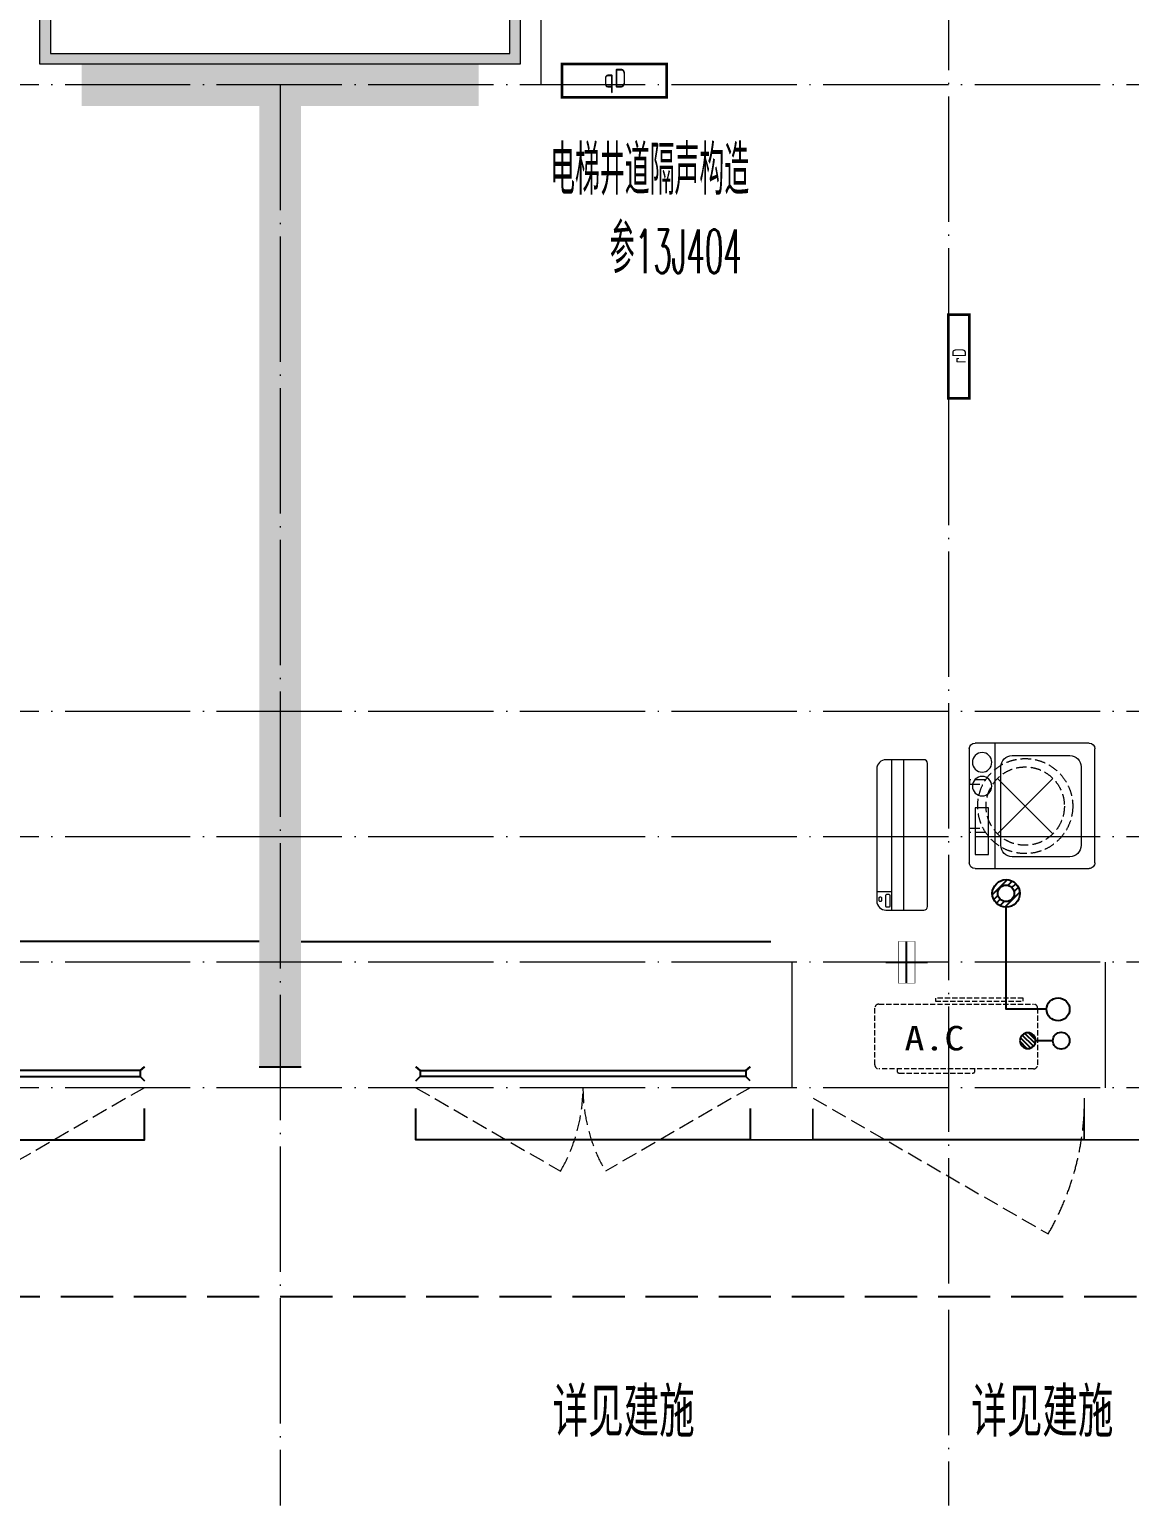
# Model space of a CAD drawing. Extents: x -518115 to 389031, y -231062 to 1628073.
# Drawn here: x 24617 to 29883, y 670657 to 677722 of the extents above; entities that cross this region are included whole.
import ezdxf

# ---------------------------------------------------------------- set-up
doc = ezdxf.new("R2010")
doc.units = 0
doc.header["$LTSCALE"] = 1000
doc.header["$MEASUREMENT"] = 0
for name, pattern in [('$1$DASH', [0.35, 0.25, -0.1]), ('DASH', [0.35, 0.25, -0.1]), ('DOTE', [2.42, 2, -0.2, 0.02, -0.2])]:
    doc.linetypes.add(name, pattern=pattern)
for name, color, linetype in [('3-栏杆1', 135, 'Continuous'), ('3.5方案汇报，与郭总、侯月琴确定户型_t8$0$2020.03.04 -1安徽标准化洋房户型(UA）_t8_t8$0$看线', 154, 'Continuous'), ('EQUIP_地漏', 7, 'Continuous'), ('PUB_TEXT', 4, 'Continuous'), ('VPIPE-凝结', 150, 'Continuous'), ('VPIPE-废水', 31, 'Continuous'), ('保温', 6, 'Continuous'), ('卫生间', 6, 'Continuous'), ('机电标识类', 1, 'Continuous'), ('看线', 251, 'Continuous')]:
    doc.layers.add(name, color=color, linetype=linetype)
for name, color, linetype, lineweight in [('DOTE', 19, 'DOTE', 9), ('EQUIP-消防', 3, 'Continuous', 20), ('LVTRY', 1, 'Continuous', 13), ('WINDOW', 144, 'Continuous', 15), ('填充', 251, 'Continuous', 5), ('平面-空调室内机', 176, 'Continuous', 9), ('平面-空调预留孔', 173, 'Continuous', 15), ('空调', 76, 'Continuous', 13), ('粉刷', 251, 'Continuous', 9)]:
    doc.layers.add(name, color=color, linetype=linetype, lineweight=lineweight)
doc.styles.add('_TCH_AXIS', font='COMPLEX', dxfattribs={"bigfont": 'GBCBIG'})
doc.styles.add('_TCH_DIM', font='SIMPLEX.shx', dxfattribs={"width": 0.7, "bigfont": 'GBCBIG.shx'})
doc.styles.add('房间名称', font='TSSDENG', dxfattribs={"width": 0.8, "bigfont": 'HZTXT'})
doc.styles.add('黑体', font='')
doc.styles.get('黑体').set_extended_font_data('SimHei')

# ---------------------------------------------------------------- blocks, each defined once
blk = doc.blocks.new('GDFGDGRD')
at = {"layer": '保温', "linetype": 'Continuous', "ltscale": 10}
h = blk.add_hatch(dxfattribs=at)
h.set_pattern_fill('HEX', color=251, scale=10, angle=90, style=0)
h.set_pattern_definition([(90, (-70765.891, -151624.736), (-16.49778, 1e-15), [9.525, -19.05]), (210, (-70765.891, -151624.736), (8.24889, -14.2874966), [9.525, -19.05]), (150, (-70765.891, -151615.211), (-8.24889, -14.2874966), [9.525, -19.05])])
h.paths.add_polyline_path([(434066.6, 368523.7), (434066.6, 368723.7), (432166.6, 368723.7), (432166.6, 368523.7)])
h = blk.add_hatch(dxfattribs=at)
h.set_pattern_fill('HEX', color=251, scale=10, angle=90, style=0)
h.set_pattern_definition([(90, (-70765.891, -152124.736), (-16.49778, 1e-15), [9.525, -19.05]), (210, (-70765.891, -152124.736), (8.24889, -14.2874966), [9.525, -19.05]), (150, (-70765.891, -152115.211), (-8.24889, -14.2874966), [9.525, -19.05])])
h.paths.add_polyline_path([(433016.7, 363923.7), (433216.7, 363923.7), (433216.7, 368523.7), (433016.7, 368523.7)])
at = {"layer": '保温', "color": 251, "linetype": 'ByBlock', "ltscale": 10}
blk.add_line((433016.6, 363923.7), (433216.6, 363923.7), dxfattribs=at)
blk = doc.blocks.new('ASDFSD')
at = {"layer": '3-栏杆1', "color": 5}
for p, q in [((681762.6, 334937.5), (681742.3, 334955.3)), ((681742.3, 334955.3), (681762.6, 334937.5)), ((681742.3, 334888.4), (681762.6, 334908.3)), ((683322.1, 334937.5), (681762.6, 334937.5)), ((681762.6, 334937.5), (681762.6, 334908.3)), ((681762.6, 334908.2), (683322.1, 334908.2)), ((683322.1, 334937.5), (683342.3, 334955.3)), ((683342.3, 334955.3), (683322.1, 334937.5)), ((683322.1, 334937.5), (683322.1, 334908.3)), ((683322.1, 334908.3), (683342.3, 334888.4)), ((683342.3, 334888.4), (683322.1, 334908.3))]:
    blk.add_line(p, q, dxfattribs=at)
blk = doc.blocks.new('dongkong')
blk.add_wipeout([(-603756, 210771), (-603756, 210570.8), (-603836, 210570.8), (-603836, 210771)])
at = {"layer": '机电标识类', "color": 250, "linetype": 'DASH', "ltscale": 400}
for p, q in [((-603796, 210771), (-603796, 210570.8)), ((-603896, 210670.7), (-603696, 210670.7))]:
    blk.add_line(p, q, dxfattribs=at)
at = {"layer": '空调', "color": 6, "linetype": 'DASH', "const_width": 2}
blk.add_lwpolyline([(-603756, 210771), (-603756, 210570.8), (-603836, 210570.8), (-603836, 210771)], close=True, dxfattribs=at)
blk = doc.blocks.new('A$C001338C2')
for p, q in [((845, 303.6), (55, 303.6)), ((109.1, 214.8), (109.1, 303.6)), ((0, 248.6), (0, 22)), ((900, 22), (900, 248.6)), ((22, 0), (878, 0))]:
    blk.add_line(p, q)
at = {"lineweight": 5}
for p, q in [((900, 214.8), (0, 214.8)), ((900, 143.2), (0, 143.2))]:
    blk.add_line(p, q, dxfattribs=at)
for points in [[(73.1, 275), (56.8, 275, -0.414214), (51.3, 280.5), (51.3, 283.4, -0.414214), (56.8, 288.9), (73.1, 288.9, -0.414214), (78.6, 283.4), (78.6, 280.5, -0.414214)], [(89.2, 226.4), (22.2, 226.4, -0.414214), (16.7, 231.9), (16.7, 243.1, -0.414214), (22.2, 248.6), (89.2, 248.6, -0.414214), (94.7, 243.1), (94.7, 231.9, -0.414214)]]:
    blk.add_lwpolyline(points, format="xyb", close=True)
for centre, radius, start, end in [((55, 248.6), 55, 90, 180), ((845, 248.6), 55, 360, 90), ((22, 22), 22, 180, 270), ((878, 22), 22, 270, 360)]:
    blk.add_arc(centre, radius, start, end)
blk = doc.blocks.new('$TwtSys$00000141')
at = {"color": 1}
for p, q in [((-47.1, 3.8), (-5, 45.9)), ((-47.1, 3.8), (-5, 45.9)), ((-43.6, -17.5), (17.5, 43.6)), ((-43.6, -17.5), (17.5, 43.6)), ((-33.2, -33.2), (33.2, 33.2)), ((-33.2, -33.2), (33.2, 33.2)), ((-16.2, -43.5), (43.8, 16.4)), ((-16.2, -43.5), (43.8, 16.4)), ((5.7, -46.1), (46.1, -5.7)), ((5.7, -46.1), (46.1, -5.7))]:
    blk.add_line(p, q, dxfattribs=at)
blk.add_circle((0, 0), 47, dxfattribs=at)
blk.add_circle((0, 0), 47, dxfattribs=at)
blk = doc.blocks.new('RECTANG')
for p, q in [((1, 1), (0, 1)), ((0, 1), (0, 0)), ((1, 0), (1, 1)), ((0, 0), (1, 0))]:
    blk.add_line(p, q)
blk = doc.blocks.new('洗衣机')
at = {"layer": 'LVTRY'}
for p, q in [((3791567.4, 243472.1), (3791021, 243472.1)), ((3791116.5, 243472.1), (3791116.5, 242871.5)), ((3790993.7, 243444.5), (3790993.7, 242899.1)), ((3791199, 243412.7), (3791474.9, 243412.7)), ((3791594.6, 242899.1), (3791594.6, 243444.5)), ((3791145.1, 242982.5), (3791145.1, 243358)), ((3791528.8, 243358), (3791528.8, 242982.5)), ((3791474.9, 242927.8), (3791199, 242927.8)), ((3791021, 242871.5), (3791567.4, 242871.5))]:
    blk.add_line(p, q, dxfattribs=at)
at = {"layer": 'LVTRY', "extrusion": (0, 0, -1)}
for centre, major_axis, start_param, end_param in [((3791021, 243444.5), (0, 27.6), -1.570796, 0), ((3791567.4, 243444.5), (0, 27.6), 0, 1.570796), ((3791055.1, 243379.8), (0, 46.9), 3.141593, 9.424778), ((3791199, 243358), (0, 54.7), 4.712389, 6.283185), ((3791474.9, 243358), (0, 54.7), 0, 1.570796), ((3791055.1, 243265.7), (0, 46.9), 3.141593, 9.424778), ((3791199, 242982.5), (0, 54.7), 3.141593, 4.712389), ((3791474.9, 242982.5), (0, 54.7), 1.570796, 3.141593), ((3791021, 242899.1), (0, 27.6), 3.141593, 4.712389), ((3791567.4, 242899.1), (0, 27.6), 1.570796, 3.141593)]:
    blk.add_ellipse(centre, major_axis=major_axis, ratio=0.986385, start_param=start_param, end_param=end_param, dxfattribs=at)
at = {"layer": 'LVTRY', "xscale": 63.25620569481588, "yscale": 224.5369532744355, "zscale": 64.12934308941763, "rotation": 180}
blk.add_blockref('RECTANG', (3791085.2, 243162.4), dxfattribs=at)
blk = doc.blocks.new('$TwtSys$00000543')
for p, q in [((-94, -9), (9, 94)), ((-9, -94), (94, 9)), ((12, 55), (42, 84)), ((40, 40), (66, 66)), ((55, 12), (84, 42)), ((-84, -42), (-55, -12)), ((-66, -66), (-40, -40)), ((-42, -84), (-12, -55))]:
    blk.add_line(p, q)
for radius in [94, 56.4]:
    blk.add_circle((0, 0), radius)
blk = doc.blocks.new('dnfhfn')
at = {"linetype": '$1$DASH', "ltscale": 0.2}
for p, q in [((101.9, 495, 0), (121.9, 495, 0)), ((101.9, 417.2, 0), (101.9, 495, 0)), ((121.9, 495, 0), (121.9, 429, 0)), ((353.1, 495, 0), (333.1, 495, 0)), ((333.1, 495, 0), (333.1, 429, 0)), ((353.1, 417.2, 0), (353.1, 495, 0))]:
    blk.add_line(p, q, dxfattribs=at)
at = {"linetype": '$1$DASH', "ltscale": 0.2, "elevation": 0}
for points in [[(94.9, 360.1), (94.9, 360.1), (360.1, 94.9), (360.1, 94.9)], [(360.1, 360.1), (94.9, 94.9), (94.9, 94.9), (360.1, 360.1)]]:
    blk.add_lwpolyline(points, close=True, dxfattribs=at)
at = {"linetype": '$1$DASH', "ltscale": 0.2}
for radius in [227.5, 187.5]:
    blk.add_circle((227.5, 227.5, 0), radius, dxfattribs=at)
blk = doc.blocks.new('HFHFTHFD')
at = {"layer": 'DOTE', "linetype": 'DOTE', "ltscale": 0.3}
for p, q in [((436316.4, 604548.8), (436316.6, 593448.8)), ((434366.6, 600248.8), (434366.6, 602348.8)), ((472616.6, 600248.8), (418616.6, 600248.8)), ((433116.6, 600248.8), (433116.6, 593448.8)), ((472616.6, 597248.8), (418616.6, 597248.8)), ((472616.6, 596648.8), (418616.6, 596648.8)), ((472616.6, 596048.8), (418616.6, 596048.8)), ((435566.6, 596048.8), (435566.6, 595448.8)), ((437066.5, 596048.8), (437066.6, 595448.8)), ((472616.6, 595448.8), (418616.6, 595448.8))]:
    blk.add_line(p, q, dxfattribs=at)
blk = doc.blocks.new('A$C148B7D8E')
at = {"layer": '卫生间', "color": 159, "linetype": 'DASH', "true_color": 0x22346e}
blk.add_lwpolyline([(9400.3, 15400), (7700, 15400), (7700, 10800), (7300, 10800), (7300, 10000), (900, 10000), (900, 9000), (-900, 9000), (-900, -900), (1750, -900), (1750, -2100), (23450, -2100), (23450, -900), (25100, -900)], dxfattribs=at)
blk = doc.blocks.new('gsergvr')
at = {"layer": '平面-空调预留孔', "linetype": 'DASH', "ltscale": 0.1}
for p, q in [((34075.4, 17176.2), (34075.4, 17166.2)), ((34448.2, 17166.2), (34448.2, 17176.2)), ((34085.4, 17156.2), (34438.2, 17156.2))]:
    blk.add_line(p, q, dxfattribs=at)
blk.add_lwpolyline([(34728.6, 17176.2), (33988.6, 17176.2, -0.414214), (33968.6, 17196.2), (33968.6, 17466.2, -0.414214), (33988.6, 17486.2), (34728.6, 17486.2, -0.414214), (34748.6, 17466.2), (34748.6, 17196.2, -0.414214)], format="xyb", close=True, dxfattribs=at)
blk.add_lwpolyline([(34679.3, 17515.3), (34259.5, 17515.3), (34259.5, 17500.2), (34679.3, 17500.2)], close=True, dxfattribs=at)
for centre, start, end in [((34085.4, 17166.2), 180, 270), ((34438.2, 17166.2), 270, 0)]:
    blk.add_arc(centre, 10, start, end, dxfattribs=at)
at = {"layer": '平面-空调预留孔', "color": 251, "linetype": 'DASH', "ltscale": 0.1, "true_color": 0x636466, "style": '黑体', "width": 1.2}
blk.add_text('A.C', height=117.05, dxfattribs=at).set_placement((34110.9, 17264.8))
blk = doc.blocks.new('rtyryrtyeeretee')
at = {"layer": '平面-空调预留孔'}
blk.add_blockref('gsergvr', (635673.5, 326705.8), dxfattribs=at)
blk = doc.blocks.new('GDGDRGDGDRGDR')
blk.add_blockref('rtyryrtyeeretee', (-233678.3, 97240.1))
blk = doc.blocks.new('FSFSFSFSEG')
at = {"layer": 'EQUIP-消防', "const_width": 12.8}
blk.add_lwpolyline([(136866.6, 335152.5), (136466.6, 335152.5), (136466.6, 335052.5), (136866.6, 335052.5)], close=True, dxfattribs=at)
at = {"layer": 'PUB_TEXT', "color": 7, "true_color": 0xffffff, "style": '房间名称', "width": 0.8}
blk.add_text('rD', height=64.8, dxfattribs=at).set_placement((136633.7, 335069))
blk = doc.blocks.new('GDGRDGDRGDFD')
at = {"layer": 'EQUIP-消防', "const_width": 12.8}
blk.add_lwpolyline([(136866.6, 335507.8), (136366.6, 335507.8), (136366.6, 335347.8), (136866.6, 335347.8)], close=True, dxfattribs=at)
at = {"layer": 'PUB_TEXT', "color": 7, "true_color": 0xffffff, "style": '房间名称', "width": 0.8}
blk.add_text('qD', height=90, dxfattribs=at).set_placement((136565, 335395.5))
blk = doc.blocks.new('GHFHFHTFHCSDCS')
for name, p, rotation in [('GDGRDGDRGDFD', (298101, 33215.5), 0.0001673532306091649), ('FSFSFSFSEG', (771469.1, 230657.2), 89.99999999297357)]:
    blk.add_blockref(name, p, dxfattribs=dict(rotation=rotation))

msp = doc.modelspace()

# ---------------------------------------------------------------- hatches: boundary and pattern name
at = {"layer": '填充'}
h = msp.add_hatch(dxfattribs=at)
h.set_pattern_fill('隔热材料02', color=256, scale=100, style=0)
h.set_pattern_definition([(0, (-1148391.82, 68818.54), (0, 50), []), (0, (-1148391.82, 68835.207), (0, 50), []), (270, (-1148348.077, 68843.84), (50, -9e-15), [5.01775, -44.98225]), (270, (-1148385.536, 68843.84), (50, -9e-15), [5.01775, -44.98225]), (90, (-1148360.024, 68809.91), (-50, 3e-15), [5.01775, -44.98225]), (90, (-1148373.59, 68809.91), (-50, 3e-15), [5.01775, -44.98225]), (180, (-1148341.794, 68801.874), (-6e-15, -50), [50.02425, 0.02425]), (135, (-1148355.75, 68804.383), (3e-15, 49.99987405), [4.268, -66.44275]), (116.56505, (-1148308.77, 68807.4), (0.00011283, 49.99993342), [2.805, -108.9985]), (116.56505, (-1148358.77, 68807.4), (0.00011283, 49.99993342), [2.805, -108.9985]), (153.43495, (-1148300.734, 68801.874), (-0.0001128, 49.9999334), [5.61, -106.1935]), (153.43495, (-1148350.734, 68801.874), (-0.0001128, 49.9999334), [5.61, -106.1935]), (63.43495, (-1148310.024, 68814.927), (-0.00011283, 49.99993342), [26.714, -85.0895]), (63.43495, (-1148360.024, 68814.927), (-0.00011283, 49.99993342), [26.714, -85.0895]), (116.56505, (-1148298.077, 68843.839), (0.00011283, 49.99993342), [2.805, -108.9985]), (116.56505, (-1148348.077, 68843.839), (0.00011283, 49.99993342), [2.805, -108.9985]), (135, (-1148349.33, 68846.347), (3e-15, 49.99987405), [4.268, -66.44275]), (153.43495, (-1148302.35, 68849.365), (-0.0001128, 49.9999334), [5.61, -106.1935]), (153.43495, (-1148352.35, 68849.365), (-0.0001128, 49.9999334), [5.61, -106.1935]), (45, (-1148384.28, 68846.347), (0, 49.99987405), [4.268, -66.44275]), (63.43495, (-1148335.536, 68843.839), (-0.00011283, 49.99993342), [2.805, -108.9985]), (63.43495, (-1148385.536, 68843.839), (-0.00011283, 49.99993342), [2.805, -108.9985]), (26.56505, (-1148331.264, 68849.365), (0.0001128, 49.9999334), [5.61, -106.1935]), (26.56505, (-1148381.264, 68849.365), (0.0001128, 49.9999334), [5.61, -106.1935]), (116.56505, (-1148323.59, 68814.927), (0.00011283, 49.99993342), [26.714, -85.0895]), (116.56505, (-1148373.59, 68814.927), (0.00011283, 49.99993342), [26.714, -85.0895]), (45, (-1148377.86, 68804.383), (0, 49.99987405), [4.268, -66.44275]), (63.43495, (-1148324.843, 68807.4), (-0.00011283, 49.99993342), [2.805, -108.9985]), (63.43495, (-1148374.843, 68807.4), (-0.00011283, 49.99993342), [2.805, -108.9985]), (26.56505, (-1148332.88, 68801.874), (0.0001128, 49.9999334), [5.61, -106.1935]), (26.56505, (-1148382.88, 68801.874), (0.0001128, 49.9999334), [5.61, -106.1935])])
h.paths.add_polyline_path([(26916.6, 679457.2), (26966.6, 679457.2), (26966.6, 677557.2), (24666.6, 677557.2), (24666.6, 679457.2), (24716.6, 679457.2), (24716.6, 677607.2), (26916.6, 677607.2)])

# ---------------------------------------------------------------- linework, layer by layer
at = {"color": 30, "const_width": 8}
for points in [[(28366.6, 672557.2), (28366.6, 672407.2), (28066.6, 672407.2), (28066.6, 672557.2)], [(29966.6, 672557.2), (29966.6, 672407.2), (29666.6, 672407.2), (29666.6, 672557.2)]]:
    msp.add_lwpolyline(points, dxfattribs=at)
at = {"layer": '3.5方案汇报，与郭总、侯月琴确定户型_t8$0$2020.03.04 -1安徽标准化洋房户型(UA）_t8_t8$0$看线', "ltscale": 10}
for p, q in [((25716.6, 673357.2), (23466.6, 673357.2)), ((25916.6, 673357.2), (28166.6, 673357.2))]:
    msp.add_line(p, q, dxfattribs=at)
at = {"layer": 'VPIPE-凝结', "ltscale": 0.1}
for points in [[(29486.6, 673032.2), (29292.5, 673032.2), (29292.5, 673521.4)], [(29434.2, 672882.2), (29516.6, 672882.2)]]:
    msp.add_lwpolyline(points, dxfattribs=at)
at = {"layer": 'VPIPE-凝结'}
msp.add_circle((29556.6, 672882.2), 40, dxfattribs=at)
at = {"layer": 'VPIPE-废水'}
msp.add_circle((29541.6, 673032.2), 55, dxfattribs=at)
at = {"layer": 'WINDOW', "color": 250, "linetype": 'DASH', "ltscale": 0.3}
for points in [[(25166.6, 672657.2), (24473.8, 672257.2, -0.131652), (24366.6, 672657.2)], [(26466.6, 672657.2), (27159.4, 672257.2, 0.131652), (27266.6, 672657.2)], [(28066.6, 672657.2), (27373.8, 672257.2, -0.131652), (27266.6, 672657.2)], [(28368.5, 672607.2), (29494.3, 671957.2, 0.131652), (29668.5, 672607.2)]]:
    msp.add_lwpolyline(points, format="xyb", dxfattribs=at)
at = {"layer": '填充'}
msp.add_lwpolyline([(26916.6, 679457.2), (26966.6, 679457.2), (26966.6, 677557.2), (24666.6, 677557.2), (24666.6, 679457.2), (24716.6, 679457.2), (24716.6, 677607.2), (26916.6, 677607.2)], close=True, dxfattribs=at)
at = {"layer": '看线', "color": 202, "ltscale": 0.5}
for points in [[(23566.6, 672557.2), (23566.6, 672407.2), (25166.6, 672407.2), (25166.6, 672557.2)], [(28066.6, 672557.2), (28066.6, 672407.2), (26466.6, 672407.2), (26466.6, 672557.2)], [(29666.6, 672407.2), (28366.6, 672407.2)]]:
    msp.add_lwpolyline(points, dxfattribs=at)

# ---------------------------------------------------------------- block references
for name, p in [('GDFGDGRD', (-407300, 308833.4)), ('GHFHFHTFHCSDCS', (-407300, 308833.4)), ('ASDFSD', (-658175.7, 337801.8))]:
    msp.add_blockref(name, p)
at = {"xscale": -1}
msp.add_blockref('ASDFSD', (709808.9, 337801.8), dxfattribs=at)
at = {"layer": 'EQUIP_地漏', "xscale": 0.7000000000000001, "yscale": 0.7000000000000001, "zscale": 0.7000000000000001}
msp.add_blockref('$TwtSys$00000543', (29292.5, 673587.2), dxfattribs=at)
at = {"layer": 'EQUIP_地漏', "xscale": 0.8, "yscale": -0.8, "zscale": 0.8, "rotation": 179.999999999993}
msp.add_blockref('$TwtSys$00000141', (29396.6, 672882.2), dxfattribs=at)
at = {"layer": '平面-空调预留孔', "xscale": 0.800000000046565, "yscale": 0.800000000046565, "zscale": 0.800000000046565, "rotation": 90.00000023343017}
msp.add_blockref('A$C001338C2', (28916.4, 673507.2), dxfattribs=at)
at = {"layer": '平面-空调预留孔', "rotation": 89.99999999999304}
msp.add_blockref('dnfhfn', (29611.7, 673777.5, 0), dxfattribs=at)
at = {"layer": '粉刷'}
msp.add_blockref('洗衣机', (-3761877.2, 430834.8), dxfattribs=at)

# ---------------------------------------------------------------- texts
at = {"layer": 'PUB_TEXT', "color": 3, "style": '_TCH_DIM'}
for s, height, width, p in [('电梯井道隔声构造', 236.31, 0.7, (27109.4, 676931.4)), ('参', 236.3, 0.7, (27395.2, 676556.7)), ('13J404', 208.25, 0.494118, (27515.6, 676556.7))]:
    msp.add_text(s, height=height, dxfattribs=dict(at, width=width)).set_placement(p)
at = {"layer": 'PUB_TEXT', "style": '_TCH_AXIS'}
for p in [(27121.1, 670985.6), (29125.9, 670985.7)]:
    msp.add_text('详见建施', height=236.31, dxfattribs=at).set_placement(p)

# ---------------------------------------------------------------- next in the draw order: block references
at = {"layer": '平面-空调室内机', "ltscale": 0.3, "xscale": -1, "rotation": 180}
msp.add_blockref('dongkong', (632612.5, 883928), dxfattribs=at)

# ---------------------------------------------------------------- next in the draw order: block references
for name, p in [('HFHFTHFD', (-407300, 77208.4)), ('A$C148B7D8E', (13216.6, 673757.2))]:
    msp.add_blockref(name, p)

# ---------------------------------------------------------------- next in the draw order: block references
msp.add_blockref('GDGDRGDGDRGDR', (-407300, 231625.1))

doc.saveas('drawing.dxf')
